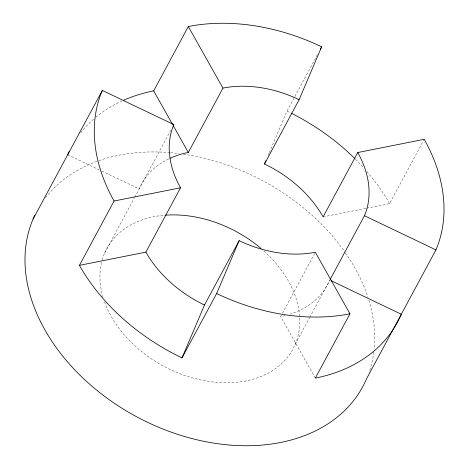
<?xml version="1.0" encoding="UTF-8"?>
<svg xmlns="http://www.w3.org/2000/svg" width="469" height="469" viewBox="0 0 469 469"><rect width="100%" height="100%" fill="white"/><g stroke="black" fill="none" stroke-linecap="round" stroke-linejoin="round"><path stroke-width="0.35" stroke-dasharray="2.35 1.76" d="M268.204 155.303L269.054 153.293M269.341 152.624L286.999 111.13L317.83 53.871M104.54 253.266L134.333 197.941M134.679 197.297L170.704 130.388M315.326 378.125L280.691 316.569L282.074 313.996M282.42 313.356L315.326 252.234M295.177 344.404L309.382 318.023M309.728 317.384L329.818 280.069A105.76 76.465 28.3 0 1 290.112 314.148M366.705 208.201L389.569 203.652L424.211 139.316M323.112 216.871L365.99 208.342M67.694 154.758L99.176 169.807M101.796 171.062L139.182 188.931A105.76 76.465 28.3 0 1 169.456 158.545M285.093 315.578A105.76 76.465 28.3 0 1 280.691 316.569M80.709 132.768A185.079 133.806 28.3 0 1 93.665 119.12M95.869 117.232A185.079 133.806 28.3 0 1 121.987 100.976M286.999 111.13A185.079 133.806 28.3 0 1 290.921 113.047M355.525 159.284A185.079 133.806 28.3 0 1 363.369 167.527M366.834 171.455A185.079 133.806 28.3 0 1 389.569 203.652M263.777 250.897A105.76 76.465 28.3 0 1 255.558 378.454A105.76 76.465 28.3 0 1 104.564 301.925M103.045 297.264A105.76 76.465 28.3 0 1 101.966 260.735M102.16 260.031A105.76 76.465 28.3 0 1 164.185 215.283M45.616 197.684A185.079 133.806 28.3 0 1 169.714 152.607M170.429 152.665A185.079 133.806 28.3 0 1 179.076 153.58M183.432 154.178A185.079 133.806 28.3 0 1 344.973 252.199M345.395 252.803A185.079 133.806 28.3 0 1 368.013 297.487M368.863 300.183A185.079 133.806 28.3 0 1 374.168 349.088M373.828 352.026A185.079 133.806 28.3 0 1 368.986 372.591"/><path stroke-width="0.7" d="M79.431 265.348L145.888 252.129L180.53 187.793A105.76 76.465 28.3 0 1 173.823 124.596L102.336 90.423A185.079 133.806 28.3 0 0 114.073 201.013L79.431 265.348A185.079 133.806 28.3 0 0 182.001 357.87L204.502 304.997L239.143 240.661A105.76 76.465 28.3 0 0 315.326 252.234L349.968 313.79L315.326 378.125A185.079 133.806 28.3 0 0 401.306 314.242L331.132 280.697M34.847 215.124A185.079 133.806 28.3 0 0 144.657 420.898A185.079 133.806 28.3 0 0 366.664 378.577L435.947 249.907A185.079 133.806 28.3 0 0 424.211 139.316L357.753 152.536L323.112 216.871A105.76 76.465 28.3 0 0 264.498 164.003L265.923 160.656M182.001 357.87L216.643 293.535L239.143 240.661M264.498 164.003L299.14 99.668L321.64 46.794A185.079 133.806 28.3 0 0 188.309 26.54L153.674 90.875A185.079 133.806 28.3 0 0 123.288 100.389M33.053 219.093L102.336 90.423M173.131 125.885L173.823 124.596M170.1 158.246A105.76 76.465 28.3 0 1 188.309 152.431L222.951 88.096L188.309 26.54M320.251 49.368L321.64 46.794M330.164 279.424L364.46 215.734A105.76 76.465 28.3 0 0 357.753 152.536M114.073 201.013L180.53 187.793M364.46 215.734L435.947 249.907M153.674 90.875L172.598 124.508M173.313 125.774L188.309 152.431M204.502 304.997A105.76 76.465 28.3 0 1 145.888 252.129M67.694 154.758A185.079 133.806 28.3 0 1 69.172 151.446M291.571 113.369A185.079 133.806 28.3 0 1 355.015 158.774M222.951 88.096A105.76 76.465 28.3 0 1 299.14 99.668M349.968 313.79A185.079 133.806 28.3 0 1 216.643 293.535M164.906 215.218A105.76 76.465 28.3 0 1 261.004 248.476"/></g></svg>
